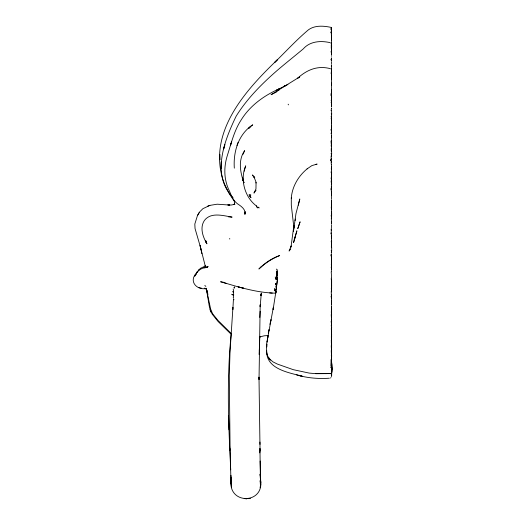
<?xml version="1.0" encoding="UTF-8"?>
<svg xmlns="http://www.w3.org/2000/svg" width="525" height="525" viewBox="0 0 525 525"><rect width="100%" height="100%" fill="white"/><g stroke="black" fill="none" stroke-linecap="round" stroke-linejoin="round"><path stroke-width="0.79" d="M330.264 42.669C320.696 40.497 310.019 41.134 303.174 48.976C294.532 56.182 285.712 63.157 277.161 70.475C261.739 83.928 247.039 98.661 236.184 116.137C224.372 140.523 210.906 174.969 233.048 197.643M260.354 475.309L260.321 474.482L260.4 476.51L260.118 474.2L260.38 478.642L259.947 448.521L260.072 451.238M331.577 223.584L331.551 222.613M331.531 302.813L331.583 304.113M331.59 374.607L331.715 365.597L331.656 375.795M230.711 469.822L229.74 448.298L229.825 450.273C228.001 411.475 227.24 372.52 231.223 333.821M331.59 43.28L331.649 47.152M331.59 94.992L331.544 89.506M331.524 161.004L331.537 162.743M331.564 149.651L331.688 153.943M331.59 134.413L331.623 141.369M331.597 241.979L331.564 247.761M331.708 372.113L331.715 367.927L331.597 373.669M230.961 482.626L230.961 480.697C228.513 505.05 264.587 504.098 260.558 479.988L260.748 482.987M331.57 110.795L331.708 114.293M331.629 207.099L331.629 206.627M331.702 372.999L331.702 367.021L331.629 374.738M331.682 372.402L331.715 365.597M331.583 50.334L331.249 46.43L331.478 46.994M331.603 235.279L331.518 238.567M331.597 294.381L331.551 296.231M331.544 40.707L331.603 35.562M331.61 61.773L331.577 63.715M331.57 243.344L331.577 242.852M331.583 313.327L331.61 311.902M331.472 29.348L331.518 30.87M331.551 34L331.524 31.474M331.583 253.739L331.511 270.428M331.564 321.53L331.583 319.075M331.702 367.021L331.669 370.519L331.708 363.3L331.669 369.771L331.728 364.304L331.669 368.747M331.59 361.83L331.597 361.312M257.545 207.979L257.558 206.916L257.762 207.532M331.564 143.679L331.629 142.308M231.276 479.922L231.433 487.495L231.262 483.269M244.985 212.034L244.853 214.187L245.287 211.706M260.046 450.667L258.989 377.108L259.022 379.509L260.183 304.789L260.17 306.771L261.306 293.029L260.945 295.608M331.537 55.092L331.59 53.11M331.656 96.561L331.564 99.665M331.544 128.782L331.616 126.742M331.59 310.826L331.603 311.942L331.262 311.745L331.61 314.816L331.216 314.593L331.662 321.582L331.15 321.287L331.656 325.474M331.61 354.119L331.616 353.463M331.577 200.648L331.616 205.131M331.583 303.798L331.59 301.179M330.94 255.924L330.967 254.605M331.656 346.848L331.544 349.256M331.636 372.678L331.708 368.156L331.708 372.14M234.321 168.164C233.166 151.791 238.402 134.229 252.709 124.819L249.191 127.752M231.269 480.664L231.243 482.153L231.249 479.089L231.262 480.382M331.61 156.857L331.551 154.311M331.485 372.894L331.702 362.604M331.616 180.108L331.531 176.032M331.57 323.144L331.583 322.435M331.61 174.064L331.642 172.449M331.577 317.317L331.59 316.641M259.343 350.943L259.494 344.682L259.422 347.609M331.551 69.668L331.334 65.907M331.59 224.628L331.544 227.771M331.551 238.744L331.577 237.51M331.577 49.199L331.61 48.188M331.551 60.913L331.603 58.813M331.229 160.853L331.118 156.148M331.583 287.569L331.557 290.266M331.531 72.253L331.551 71.466M331.537 146.843L330.986 140.963M331.583 330.934L331.603 330.264M331.61 350.273L331.629 349.643M223.302 180.817C207.395 132.569 245.096 90.687 277.246 59.896L274.811 62.285C285.403 51.968 295.444 41.035 306.633 31.362C313.215 24.878 323.216 25.666 331.433 27.464L331.551 28.534M259.094 354.513L259.494 346.06M331.544 77.969L331.57 75.219M331.557 281.203L331.583 284.215M331.583 340.554L331.603 339.951M331.603 64.641L331.537 66.17M331.577 136.539L331.577 135.575M331.583 325.986L331.583 323.485M331.544 371.47L331.642 368.228M331.544 367.743L331.564 367.126M259.475 346.887L259.757 336.938L264.206 335.803L268.203 335.521M330.888 233.907L330.921 232.87M331.642 212.855L331.656 215.768L331.052 215.467L331.472 215.952M331.511 259.225L331.537 255.052M331.59 305.281L331.623 304.152M331.551 195.412L331.551 191.947M331.465 361.771L331.511 357.709M331.557 366.089L331.656 364.16M331.583 56.293L331.597 55.913M331.537 204.547L331.583 203.227M331.564 216.648L331.583 212.664M331.59 238.941L331.551 241.277M256.049 190.214L253.956 193.088L255.951 189.013L256.069 181.985M331.577 330.022L331.524 339.583M331.61 341.677L331.636 345.411M331.636 204.271L331.557 205.629M331.551 309.245L331.59 305.97M331.531 154.868L331.57 154.009M331.531 252.033L331.583 250.806M331.623 331.301L331.577 333.67M331.577 355.779L331.629 354.513M331.537 104.422L331.629 102.506M232.936 308.109L233.435 299.119M331.511 96.705L331.524 91.665M331.583 206.62L331.61 206.023M331.564 315.026L331.623 313.733M331.551 351.999L331.636 350.661M231.171 484.089L231.19 483.722M331.537 235.935L331.15 229.064M331.675 327.298L331.518 329.91M331.649 335.121L331.551 336.367M331.649 351.737L331.564 353.023M259.822 317.481L260.144 311.259M266.831 346.94L266.976 344.098M331.537 51.076L331.564 49.514M331.518 369.935L331.564 369.121M331.577 76.847L331.524 75.876M331.544 285.902L331.61 284.622M331.57 291.913L331.649 290.476M331.649 183.061L331.597 185.082M331.209 69.385L331.505 69.169L331.583 72.903M331.57 212.586L331.61 211.975M276.426 288.888L276.137 292.418M331.597 360.091L331.656 359.192M291.283 198.233C292.077 186.552 298.607 175.613 307.702 168.42M331.524 342.254L331.59 337.818M331.623 334.733L331.675 334.044M331.236 148.542L331.242 151.193M331.649 362.237L331.498 363.517M231.256 482.468L231.184 483.381L231.289 482.193M260.4 476.51L260.649 484.352L260.111 487.745M331.537 280.37L331.367 279.891M331.511 300.838L331.564 300.221M331.675 345.804L331.511 347.091M331.518 376.569L331.465 375.244M245.09 213.052L244.991 214.115C245.759 209.18 240.955 206.049 237.392 203.739C233.422 200.701 231.387 195.969 229.622 191.448C223.676 179.852 223.584 166.845 227.614 154.665C231.341 142.839 234.314 130.41 241.185 119.917C250.025 105.617 264.068 95.537 279.261 88.83L276.36 90.116M331.544 52.546L331.583 52.073M331.57 69.871L331.518 71.157M331.537 359.048L331.682 355.491M277.351 280.507L276.176 289.649M291.309 197.859L291.303 205.216L293.751 226.498L290.988 247.124L291.231 245.943L289.085 251.042L290.758 248.922M260.715 483.958L260.479 486.222L260.144 480.657L260.59 483.282L260.374 481.425M331.669 308.936L331.518 310.426M260.466 486.242L260.649 484.352M331.557 286.617L331.662 285.6M276.793 284.557L277.128 281.21M331.57 75.83L331.616 75.383M331.603 336.814L331.669 336.158M331.583 241.612L331.642 241.073M331.537 209.39L331.629 206.955M331.537 246.304L331.583 245.851M331.675 314.738L331.505 316.253M267.251 341.696L267.927 335.79L267.671 338.054M293.783 228.336L294.066 225.809L293.416 231.571L295.982 213.531L299.808 198.962L298.298 205.209M267.238 341.834L267.494 339.563M331.544 43.667L331.531 46.883M267.205 341.992L267.461 339.806M267.632 338.349L267.803 336.886M331.498 109.108L331.577 108.412M331.636 181.125L331.623 182.123M275.73 292.832L273.112 309.435L273.387 307.256L266.739 342.989L266.411 351.002L267.625 355.957L269.332 358.746L272.928 361.843L277.423 364.094L293.285 369.679L309.192 373.085L315.768 373.656L330.435 373.603L315.768 373.656M331.564 165.007L331.544 165.69M331.524 106.063L331.603 105.413M331.537 132.95L331.59 132.589M331.616 83.048L331.583 85.411M331.577 166.569L331.61 168.446M331.505 244.42L331.577 243.928M331.511 151.443L331.57 151.062M244.256 171.163L244.368 170.507M331.557 137.773L331.616 137.425M331.524 79.551L331.583 79.203M331.505 123.257L331.57 122.896M331.59 129.642L331.557 130.974M331.524 189.223L331.597 188.849M331.629 185.922L331.577 187.149M268.354 332.929L268.984 329.707L268.308 333.132M295.07 220.618L295.385 219.063M331.531 140.825L331.61 140.424M331.636 118.092L331.551 120.514M270.559 321.628L270.992 319.686L269.909 324.352M331.498 280.219L331.59 279.832M244.499 169.962L245.713 165.834C239.827 179.287 244.624 197.072 256.344 205.892M261.069 294.709L261.161 294.315L260.708 295.693M331.623 144.178L331.551 149.356M295.444 235.777L296.901 230.803L293.58 242.537L295.247 236.558L294.217 239.8L294.906 237.622M331.524 44.717L331.61 46.39L331.203 45.557L331.419 46.056M331.19 163.406L331.216 161.949M331.531 54.587L331.524 48.385M331.498 53.734L331.61 53.34M277.174 270.506L277.371 271.97L276.531 271.09L277.298 272.206L277.331 273.958L276.445 272.98L277.331 273.958M238.035 142.439L236.972 145.464M243.049 154.271L244.663 150.623C237.897 160.21 240.253 172.495 243.928 182.752L243.075 179.432M331.524 54.672L331.59 54.239M233.855 204.514L231.177 205.032L227.837 204.934L229.812 205.065L217.179 204.199L209.875 205.387L202.906 208.674L199.657 211.91L197.466 215.572L194.821 224.031L195.044 228.552L200.373 246.848L205.19 265.762M331.478 75.167L331.61 74.373M331.61 73.868L331.583 74.458M194.788 276.255L196.514 273.243L195.753 274.634M197.466 215.572L199.159 212.592M196.836 272.488L200.412 268.334L205.393 265.958M233.973 204.52L234.623 203.549L234.353 201.213L234.616 201.744L229.313 193.784L224.602 184.262M196.553 272.731L197.262 271.924L194.814 275.73L195.608 274.116C189.059 281.827 197.151 290.338 206.194 288.52M234.701 286.867L233.887 287.661L234.682 287.798L234.452 288.087M196.672 272.6C199.211 269.036 203.575 267.606 207.716 266.976L203.93 267.835L207.027 267.186L206.542 267.415L208.103 266.438L206.64 267.54M199.421 269.253L198.404 270.29M248.784 128.527L250.058 127.129L248.725 128.093M331.019 43.391L331.446 43.024L331.577 44.435L331.203 43.811L331.419 44.139M277.226 274.234L277.325 274.995L276.544 273.794L276.931 273.407M307.053 168.906L311.883 165.611L317.12 164.069L315.689 164.548L316.043 164.397M276.668 91.895L271.064 94.703L299.736 76.86L297.767 78.133C307.092 69.622 317.94 65.284 330.415 68.696M276.563 91.494L279.083 89.9L277.974 90.602M330.428 378.007L331.006 377.646M278.755 89.053L286.296 85.267L283.927 86.336M284.773 85.956L287.897 84.499M250.779 194.657L249.972 194.965L249.053 194.335M207.611 206.2L209.875 205.387M330.468 373.754L331.59 373.426L331.478 373.104M331.387 27.471L331.564 28.888L331.157 28.114L331.4 28.527M248.469 498.658L250.497 498.31M234.938 204.317L234.288 204.159M329.352 378.217C318.248 378.965 307.02 378.053 296.349 374.765M325.638 373.649L326.438 373.629M223.63 282.575C240.24 287.602 257.9 292.865 275.881 293.167M331.669 246.842L331.268 246.829L331.682 247.465L331.682 250.747L331.131 250.576L331.557 250.93M269.647 292.95L272.291 293.088M228.355 216.818L232.096 217.12C223.269 215.716 210.971 211.844 204.428 220.434C199.539 227.692 202.88 237.005 206.935 243.81L205.748 240.936L206.482 243.009L206.122 241.986M250.248 195.464L250.786 195.503M224.588 282.476L220.566 281.767L226.419 283.428M331.236 264.423L331.557 264.475L331.472 259.882M331.236 236.217L331.61 236.283M198.601 287.556L201.495 288.173M275.395 292.412L276.006 292.543M299.631 375.683L302.466 376.3C289.249 372.658 265.742 369.246 266.733 350.641M204.632 288.33L206.102 288.671L204.533 288.173L206.305 288.999L206.594 289.426L205.649 288.409L207.08 290.758L207.867 294.453L206.345 288.862L210.63 309.028L212.573 313.714L217.954 320.388L231.171 333.48M331.656 337.089L331.255 336.938L331.485 337.312M331.026 278.913L331.669 279.648M231.571 294.256L232.378 294.676M331.662 342.005L331.288 341.801L331.61 345.87M275.192 277.069L276.504 277.856L276.071 277.056M274.345 289.649L275.356 290.266L274.982 289.682M331.124 328.978L331.649 329.313L331.229 325.251M274.365 288.468L275.612 289.334M276.747 279.687L275.408 278.69L275.802 279.142M330.389 367.073L330.737 367.356M276.367 269.082L277.443 270.007M276.353 272.186L277.305 273.013M204.822 285.475L205.859 286.394M258.208 207.158L259.114 207.959L258.412 207.316M230.698 333.828L218.157 321.589L212.179 314.114L210.138 309.75L209.265 306.167L206.371 288.73M249.756 196.238L251.022 197.492L249.093 195.398M268.793 358.129L270.546 360.012L268.446 357.473M254.763 177.594L252.361 174.956L254.428 177.791L253.956 176.774L255.767 181.486M276.426 284.655L275.474 283.52L275.993 284.163M330.461 32.012L330.809 32.452M276.544 273.794L277.062 274.522M233.671 292.609L232.851 291.447L233.599 292.963L233.684 295.286L232.824 294.387L233.671 297.202M331.216 69.051L331.557 69.556M330.875 360.754L331.104 361.095M331.472 349.906L331.229 345.686M275.592 286.545L276.34 287.667L276.294 287.063M277.082 275.487L276.616 274.785L277.331 275.907M331.465 356.829L331.537 356.265M275.592 284.471L276.386 285.679M331.492 311.108L331.557 306.836M331.537 217.973L331.642 216.759M331.262 206.994L331.616 211.929M330.901 296.651L331.17 297.078M229.76 239.059L229.701 238.429M288.12 104.193L288.533 104.862M331.459 242.215L331.124 241.671L331.636 241.986L331.597 240.345M276.609 275.796L277.331 276.97M331.177 163.997L331.564 164.64L331.511 164.207M331.452 354.821L331.242 350.562M330.908 361.745L331.104 362.079M277.01 277.6L276.57 276.819L277.312 278.027L277.259 277.292M206.161 288.225L206.542 288.894M331.085 102.309L331.268 102.638M277.075 271.438L277.371 271.97M331.511 252.938L331.268 252.486L331.629 252.394M330.914 359.723L331.104 360.091M331.242 355.438L331.446 355.832M233.185 297.59L233.487 298.187M331.196 100.118L331.557 101.555M331.203 100.82L331.439 101.318M330.868 362.775L331.039 363.129M276.176 291.572L276.353 291.966M276.025 278.092L276.308 278.729M331.616 186.913L331.282 186.126L331.505 186.67M330.842 364.678L330.986 365.033M330.914 28.626L331.131 29.151M331.104 180.948L331.59 184.971L331.387 172.449M331.249 113.413L331.465 113.958M223.748 182.05L223.558 181.571L224.346 183.593M331.275 184.196L331.485 184.734M331.426 168.335L331.531 167.114M267.015 354.237L267.625 355.957M330.967 29.485L331.17 30.063M331.236 47.375L331.439 47.952M331.006 133.199L331.209 133.803M331.636 374.423L331.531 374.036M243.567 181.63L243.101 180.213L243.928 182.752M331.649 280.402L331.629 288.671L331.268 288.507L331.636 291.546L331.236 291.342L331.577 301.225M331.268 188.035L331.597 199.362M331.242 48.359L331.446 49.002M331.229 168.742L331.419 169.339M277.298 279.904L276.983 278.88L277.292 280.613M331.262 187.058L331.439 187.622M330.973 51.601L331.183 52.29M330.901 363.72L331.012 364.087M233.192 288.967L233.671 291.487M330.993 72.89L331.196 73.572M330.993 110.033L331.17 110.624M331.236 32.688L331.59 38.561M331.085 116.576L331.262 117.206M331.472 156.601L331.262 154.98M330.98 189.512L331.104 189.978M331.551 271.793L331.216 272.035L331.603 276.905M331.072 145.622L331.255 146.331M233.75 299.165L233.907 299.801M331.098 153.326L331.268 154.028M331.196 340.718L331.301 341.158M331.393 40.51L331.577 46.298M331.124 118.453L331.282 119.116M331.387 141.435L331.59 143.273M331.236 216.543L331.334 216.963M331.262 271.018L331.347 271.392M330.999 171.924L331.124 172.495M331.38 129.793L331.583 133.685M331.078 188.436L331.223 189.085M201.895 253.706L200.11 245.49L200.911 249.185M330.953 59.253L331.118 60.034M243.062 179.537L243.39 181.066L242.648 177.562M331.373 122.03L331.59 123.808M330.855 365.571L330.934 365.951M331.341 71.538L331.629 75.482M331.367 127.838L331.577 129.708M331.373 123.953L331.557 125.816M330.993 129.314L331.242 130.784M331.518 355.248L331.577 355.589M205.137 265.552L205.531 267.848M331.544 50.085L331.583 50.617L331.544 48.838M331.557 103.176L331.623 103.589M331.38 125.987L331.597 127.798M331.557 106.063L331.649 106.647M331.537 102.139L331.603 102.598M255.918 182.247L256.029 183.035M331.544 46.653L331.623 47.303M331.537 72.995L331.61 77.877M330.455 159.488L330.638 160.939M331.098 177.877L331.229 179.058M331.518 155.813L331.577 156.371M331.623 278.644L331.518 277.358M331.623 105.807L331.616 104.226M331.446 97.381L331.537 100.662M331.57 107.874L331.623 108.472M331.564 109.778L331.623 110.407M331.557 244.781L331.597 245.214M331.544 71.715L331.629 72.64M331.544 168.899L331.597 169.568M231.289 480.283L230.974 475.361M331.551 47.841L331.583 48.228M331.583 172.403L331.465 170.993M331.511 52.598L331.629 54.062M331.544 115.671L331.564 121.944M331.524 43.641L331.551 43.975M259.619 449.774L259.842 452.898M331.597 218.4L331.623 218.781L331.262 218.538L331.59 221.655M331.551 75.121L331.57 75.488M331.492 50.689L331.524 51.142M231.249 479.587L231.131 477.494L231.269 481.031M331.583 90.74L331.524 75.823M231.177 482.101L231.269 484.004L231.197 482.377M277.259 278.375L277.292 278.978M331.537 166.254L331.564 166.714M331.544 39.231L331.597 40.432M331.544 57.803L331.629 60.762M331.465 69.3L331.433 70.862M260.151 461.029L260.715 482.521M228.611 415.918L228.979 429.811M230.967 481.773L230.055 446.257L229.294 375.651L230.035 351.579L232.929 307.486L232.962 309.665M331.59 114.548L331.616 115.257M331.531 228.565L331.603 230.521M331.472 264.908L331.57 267.317L331.196 267.12L331.577 269.161M331.472 31.205L331.485 31.71M330.98 93.647L331.032 95.694M259.941 442.043L260 444.419M331.59 158.347L331.623 159.639M219.929 154.337L220.047 159.823M228.913 424.417L228.959 426.628M331.551 221.852L331.564 223.237M331.531 169.903L331.537 170.573M331.564 200.248L331.583 202.322M331.61 297.426L331.616 298.259M221.15 161.871L221.15 168.584M256.699 205.997L256.607 206.981L256.699 205.997M224.405 146.265L223.683 148.897L224.871 144.703L224.405 146.265M300.051 221.931L297.813 228.539L300.051 221.931M231.656 141.671L230.436 145.464L231.683 141.684M260.84 267.1L258.897 268.99C264.941 263.366 271.937 258.569 279.654 255.557C272.685 258.037 266.26 262.08 260.84 267.1M259.796 336.938L259.33 337.227L260.452 336.715L259.796 336.938M246.875 498.75L244.263 498.573L246.875 498.75M275.166 290.535L274.293 290.437L275.73 291.342L275.166 290.535M243.646 288.186L238.153 286.919L243.646 288.186M210.4 310.354L210.138 309.75L211.214 312.244L210.4 310.354M206.076 242.064L205.866 240.988L206.076 242.064"/></g></svg>
